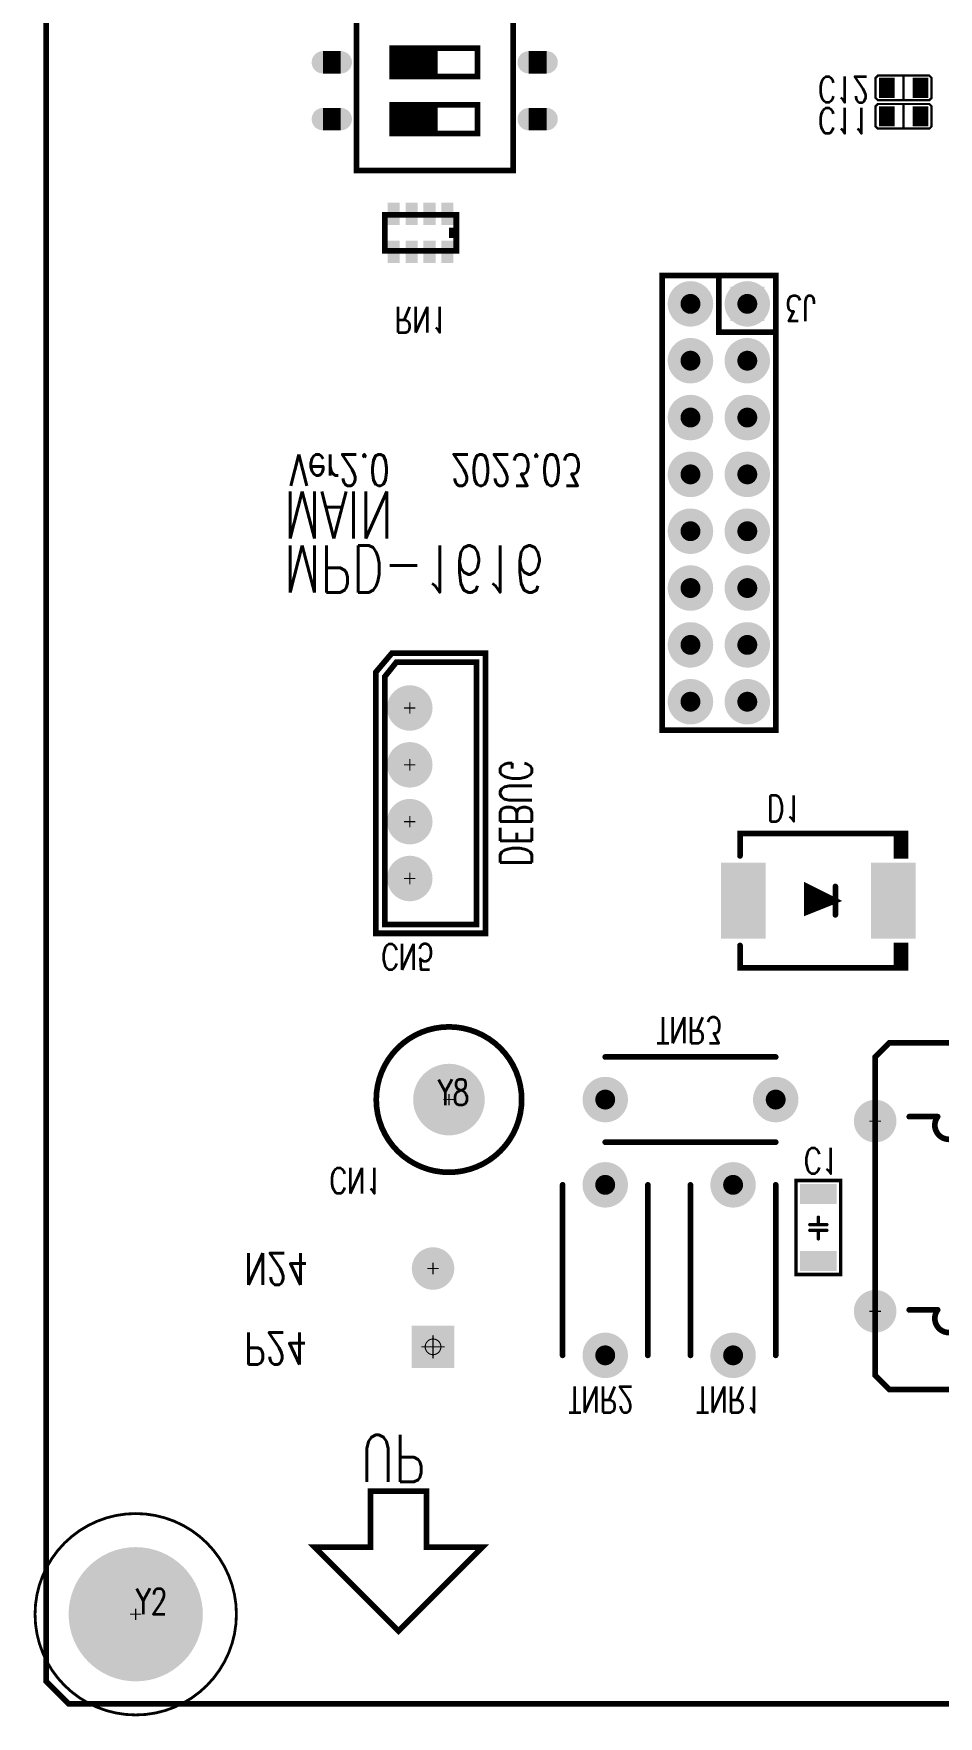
# Model space of a CAD drawing. Extents: x -19 to 79, y -28 to 90.
# Drawn here: x -18.6 to 21.9, y -27.6 to 47.6 of the extents above; entities that cross this region are included whole.
import ezdxf

# ---------------------------------------------------------------- set-up
doc = ezdxf.new("R2010")
doc.units = 0
for name, color, linetype in [('2D_LINE_26', 254, 'CONTINUOUS'), ('BOARD_OUTLINE_00', 254, 'CONTINUOUS'), ('COPPER_26', 254, 'CONTINUOUS'), ('COPPER_29', 146, 'CONTINUOUS'), ('DRIL_NPLTE_THRU_01', 3, 'CONTINUOUS'), ('DRIL_NPLTE_THRU_02', 1, 'CONTINUOUS'), ('DRIL_PLTE_THRU_01', 3, 'CONTINUOUS'), ('DRIL_PLTE_THRU_02', 1, 'CONTINUOUS'), ('DRIL_SYMBOL', 254, 'CONTINUOUS'), ('PADS_BOT', 16, 'CONTINUOUS'), ('PADS_INNER', 96, 'CONTINUOUS'), ('PADS_TOP', 96, 'CONTINUOUS'), ('PADS_XR_21', 176, 'CONTINUOUS'), ('PADS_XR_25', 253, 'CONTINUOUS'), ('PADS_XR_28', 130, 'CONTINUOUS'), ('PART_BOT_2DLINE_00', 130, 'CONTINUOUS'), ('PART_BOT_2DLINE_20', 2, 'CONTINUOUS'), ('PART_NAME_01', 254, 'CONTINUOUS'), ('PART_NAME_02', 130, 'CONTINUOUS'), ('PART_TOP_2DLINE_25', 6, 'CONTINUOUS'), ('TEXT_26', 254, 'CONTINUOUS'), ('TEXT_29', 146, 'CONTINUOUS')]:
    doc.layers.add(name, color=color, linetype=linetype)
doc.styles.add('W0$127', font='simplex', dxfattribs={"width": 0.75})
doc.styles.add('W0$254', font='simplex', dxfattribs={"width": 0.75})

# ---------------------------------------------------------------- blocks, each defined once
blk = doc.blocks.new('SMOOTH_0$254')
at = {"const_width": 0.127}
blk.add_lwpolyline([(-0.0635, 0, 1), (0.0635, 0, 1)], format="xyb", close=True, dxfattribs=at)
blk = doc.blocks.new('BOARD_28')
at = {"layer": 'BOARD_OUTLINE_00', "const_width": 0.254}
blk.add_lwpolyline([(0, 1), (1, 0), (95, 0), (96, 1), (96, 113), (95, 114), (1, 114), (0, 113)], close=True, dxfattribs=at)
at = {"layer": 'BOARD_OUTLINE_00'}
for p in [(0, 1), (1, 0)]:
    blk.add_blockref('SMOOTH_0$254', p, dxfattribs=at)
blk = doc.blocks.new('DRAWING_29')
at = {"layer": '2D_LINE_26', "const_width": 0.254}
blk.add_lwpolyline([(0, 0), (5.08, 0), (5.08, 20.32), (0, 20.32)], close=True, dxfattribs=at)
at = {"layer": '2D_LINE_26'}
for p in [(0, 20.32), (5.08, 20.32), (0, 0), (5.08, 0)]:
    blk.add_blockref('SMOOTH_0$254', p, dxfattribs=at)
blk = doc.blocks.new('DRAWING_34')
at = {"layer": '2D_LINE_26', "const_width": 0.254}
blk.add_lwpolyline([(0, 0), (0, -2.54), (2.54, -2.54)], dxfattribs=at)
at = {"layer": '2D_LINE_26'}
for p in [(0, 0), (0, -2.54), (2.54, -2.54)]:
    blk.add_blockref('SMOOTH_0$254', p, dxfattribs=at)
blk = doc.blocks.new('COPPER_42')
at = {"layer": 'COPPER_26', "const_width": 0.254}
blk.add_lwpolyline([(0, -2.5), (-2.5, -2.5), (-2.5, -5), (-5, -5), (-1.25, -8.75), (2.5, -5), (0, -5)], close=True, dxfattribs=at)
at = {"layer": 'COPPER_26'}
for p in [(-2.5, -2.5), (0, -2.5), (-5, -5), (-2.5, -5), (0, -5), (2.5, -5), (-1.25, -8.75)]:
    blk.add_blockref('SMOOTH_0$254', p, dxfattribs=at)
blk = doc.blocks.new('COPPER_43')
at = {"layer": 'COPPER_29', "const_width": 0.254}
blk.add_lwpolyline([(0, -2.5), (-2.5, -2.5), (-2.5, -5), (-5, -5), (-1.25, -8.75), (2.5, -5), (0, -5)], close=True, dxfattribs=at)
at = {"layer": 'COPPER_29'}
for p in [(-2.5, -2.5), (0, -2.5), (-5, -5), (-2.5, -5), (0, -5), (2.5, -5), (-1.25, -8.75)]:
    blk.add_blockref('SMOOTH_0$254', p, dxfattribs=at)
blk = doc.blocks.new('SMOOTH_0$1524')
at = {"const_width": 0.0762}
blk.add_lwpolyline([(-0.0381, 0, 1), (0.0381, 0, 1)], format="xyb", close=True, dxfattribs=at)
blk = doc.blocks.new('PART_BODY_BOT_1')
at = {"layer": 'PART_BOT_2DLINE_00', "const_width": 0.1524}
blk.add_lwpolyline([(-1, -2.1), (1, -2.1), (1, 2.1), (-1, 2.1)], close=True, dxfattribs=at)
for points in [[(-0.381, 0.127), (0.381, 0.127)], [(0, 0.508), (0, 0.127)], [(-0.381, -0.127), (0.381, -0.127)], [(0, -0.127), (0, -0.4572)]]:
    blk.add_lwpolyline(points, dxfattribs=at)
at = {"layer": 'PART_BOT_2DLINE_00'}
for p in [(-1, 2.1), (1, 2.1), (-0.381, 0.127), (0, 0.508), (0, 0.127), (0.381, 0.127), (-0.381, -0.127), (0, -0.127), (0, -0.4572), (0.381, -0.127), (-1, -2.1), (1, -2.1)]:
    blk.add_blockref('SMOOTH_0$1524', p, dxfattribs=at)
blk = doc.blocks.new('DRIL_HOLE_0')
blk.add_lwpolyline([(0, 0, 1), (0, 0, 1)], format="xyb", close=True)
blk = doc.blocks.new('PAD_0')
blk.add_lwpolyline([(0, 0, 1), (0, 0, 1)], format="xyb", close=True)
blk = doc.blocks.new('PAD_1')
at = {"const_width": 0.9}
blk.add_lwpolyline([(-0.82, 0), (0.82, 0)], dxfattribs=at)
blk = doc.blocks.new('STK_BOT_3')
at = {"layer": 'DRIL_PLTE_THRU_01'}
blk.add_blockref('DRIL_HOLE_0', (0, 0), dxfattribs=at)
at = {"layer": 'DRIL_PLTE_THRU_02'}
blk.add_blockref('DRIL_HOLE_0', (0, 0), dxfattribs=at)
at = {"layer": 'PADS_BOT'}
blk.add_blockref('PAD_1', (0, 0), dxfattribs=at)
at = {"layer": 'PADS_INNER'}
blk.add_blockref('PAD_0', (0, 0), dxfattribs=at)
at = {"layer": 'PADS_TOP'}
blk.add_blockref('PAD_0', (0, 0), dxfattribs=at)
blk = doc.blocks.new('SYM_BOT_2')
for name, p in [('STK_BOT_3', (0, 1.5)), ('PART_BODY_BOT_1', (0, 0)), ('STK_BOT_3', (0, -1.5))]:
    blk.add_blockref(name, p)
blk = doc.blocks.new('PART_BOT_0')
blk.add_blockref('SYM_BOT_2', (0, 0))
at = {"layer": 'PART_NAME_02', "style": 'W0$254', "width": 0.75}
blk.add_text('C1', height=1.1557, dxfattribs=at).set_placement((-0.635, -3.556))
blk = doc.blocks.new('SMOOTH_0$1')
at = {"const_width": 0.05}
blk.add_lwpolyline([(-0.025, 0, 1), (0.025, 0, 1)], format="xyb", close=True, dxfattribs=at)
blk = doc.blocks.new('PART_BODY_BOT_2')
at = {"layer": 'PART_BOT_2DLINE_00', "const_width": 0.1}
blk.add_lwpolyline([(-1.15, 0.55), (-1.25, 0.45), (-1.25, -0.45), (-1.15, -0.55), (1.15, -0.55), (1.25, -0.45), (1.25, 0.45), (1.15, 0.55)], close=True, dxfattribs=at)
blk.add_lwpolyline([(0, 0.55), (0, -0.55)], dxfattribs=at)
at = {"layer": 'PART_BOT_2DLINE_00'}
for p in [(-1.25, 0.45), (-1.15, 0.55), (0, 0.55), (1.15, 0.55), (1.25, 0.45), (-1.25, -0.45), (-1.15, -0.55), (0, -0.55), (1.15, -0.55), (1.25, -0.45)]:
    blk.add_blockref('SMOOTH_0$1', p, dxfattribs=at)
blk = doc.blocks.new('PAD_2')
at = {"const_width": 0.7}
blk.add_lwpolyline([(-0.45, 0), (0.45, 0)], dxfattribs=at)
blk = doc.blocks.new('STK_BOT_4')
at = {"layer": 'DRIL_PLTE_THRU_01'}
blk.add_blockref('DRIL_HOLE_0', (0, 0), dxfattribs=at)
at = {"layer": 'DRIL_PLTE_THRU_02'}
blk.add_blockref('DRIL_HOLE_0', (0, 0), dxfattribs=at)
at = {"layer": 'PADS_BOT', "rotation": 90}
blk.add_blockref('PAD_2', (0, 0), dxfattribs=at)
at = {"layer": 'PADS_INNER'}
blk.add_blockref('PAD_0', (0, 0), dxfattribs=at)
at = {"layer": 'PADS_TOP'}
blk.add_blockref('PAD_0', (0, 0), dxfattribs=at)
blk = doc.blocks.new('SYM_BOT_3')
for name, p in [('STK_BOT_4', (-0.750062, 0)), ('STK_BOT_4', (0.750062, 0)), ('PART_BODY_BOT_2', (0, 0))]:
    blk.add_blockref(name, p)
blk = doc.blocks.new('PART_BOT_2')
blk.add_blockref('SYM_BOT_3', (0, 0))
at = {"layer": 'PART_NAME_02', "style": 'W0$254', "width": 0.75}
blk.add_text('C11', height=1.1557, dxfattribs=at).set_placement((-3.81, -0.381))
blk = doc.blocks.new('PART_BOT_3')
blk.add_blockref('SYM_BOT_3', (0, 0))
at = {"layer": 'PART_NAME_02', "style": 'W0$254', "width": 0.75}
blk.add_text('C12', height=1.1557, dxfattribs=at).set_placement((-3.81, -0.508))
blk = doc.blocks.new('PART_BODY_BOT_5')
at = {"layer": 'PART_BOT_2DLINE_00', "const_width": 0.254}
for points in [[(-2.45, -3.38), (10.07, -3.38), (10.07, 1.52), (-1.6, 1.52), (-2.45, 0.8)], [(-2.05, -2.98), (9.67, -2.98), (9.67, 1.12), (-1.397, 1.12), (-2.05, 0.6)]]:
    blk.add_lwpolyline(points, close=True, dxfattribs=at)
at = {"layer": 'PART_BOT_2DLINE_00'}
for p in [(-1.6, 1.52), (10.07, 1.52), (-2.45, 0.8), (-1.397, 1.12), (9.67, 1.12), (-2.05, 0.6), (-2.05, -2.98), (9.67, -2.98), (-2.45, -3.38), (10.07, -3.38)]:
    blk.add_blockref('SMOOTH_0$254', p, dxfattribs=at)
blk = doc.blocks.new('DRIL_SYMBOL_1$016')
at = {"layer": 'DRIL_SYMBOL', "const_width": 0.0508}
for points in [[(-0.254, 0), (0.254, 0)], [(0, -0.254), (0, 0.254)]]:
    blk.add_lwpolyline(points, dxfattribs=at)
blk = doc.blocks.new('DRIL_HOLE_1$016')
at = {"const_width": 0.508}
blk.add_lwpolyline([(-0.254, 0, 1), (0.254, 0, 1)], format="xyb", close=True, dxfattribs=at)
blk.add_blockref('DRIL_SYMBOL_1$016', (0, 0))
blk = doc.blocks.new('PAD_6')
at = {"const_width": 1.016}
blk.add_lwpolyline([(0, -0.508, 1), (0, 0.508, 1)], format="xyb", close=True, dxfattribs=at)
blk = doc.blocks.new('PAD_7')
at = {"const_width": 0.8255}
blk.add_lwpolyline([(0, -0.41275, 1), (0, 0.41275, 1)], format="xyb", close=True, dxfattribs=at)
blk = doc.blocks.new('STK_BOT_10')
at = {"layer": 'DRIL_PLTE_THRU_01'}
blk.add_blockref('DRIL_HOLE_1$016', (0, 0), dxfattribs=at)
at = {"layer": 'DRIL_PLTE_THRU_02'}
blk.add_blockref('DRIL_HOLE_1$016', (0, 0), dxfattribs=at)
at = {"layer": 'PADS_BOT'}
blk.add_blockref('PAD_7', (0, 0), dxfattribs=at)
at = {"layer": 'PADS_INNER'}
blk.add_blockref('PAD_7', (0, 0), dxfattribs=at)
at = {"layer": 'PADS_TOP'}
blk.add_blockref('PAD_7', (0, 0), dxfattribs=at)
at = {"layer": 'PADS_XR_25'}
blk.add_blockref('PAD_6', (0, 0), dxfattribs=at)
blk = doc.blocks.new('SYM_BOT_6')
for name, p in [('PART_BODY_BOT_5', (0, 0)), ('STK_BOT_10', (0, 0)), ('STK_BOT_10', (2.54, 0)), ('STK_BOT_10', (5.08, 0)), ('STK_BOT_10', (7.62, 0))]:
    blk.add_blockref(name, p)
blk = doc.blocks.new('PART_BOT_13')
blk.add_blockref('SYM_BOT_6', (0, 0))
at = {"layer": 'PART_NAME_02', "style": 'W0$254', "width": 0.75}
blk.add_text('CN5', height=1.1557, rotation=270, dxfattribs=at).set_placement((10.541, 1.27))
blk = doc.blocks.new('PART_BODY_BOT_6')
at = {"layer": 'PART_BOT_2DLINE_00', "const_width": 0.254}
for points in [[(-3.5, 2), (-3.5, 3), (3.6, 3), (3.6, 2)], [(3.7, 3), (3.7, 2)], [(3.8, 3), (3.8, 2)], [(0.762, 0.635), (0.762, -0.635)], [(0.762, 0), (-0.508, 0.508), (-0.508, -0.635), (0.762, 0)], [(-0.508, 0.254), (0, 0.254)], [(0.635, 0), (-0.508, 0)], [(-0.508, -0.127), (0.381, -0.127)], [(-0.381, 0.127), (0.127, 0.127)], [(-0.381, -0.254), (0.127, -0.254)], [(-0.381, -0.381), (-0.254, -0.381)], [(-3.5, -2), (-3.5, -3), (3.7, -3), (3.7, -2)], [(3.6, -2), (3.6, -3)], [(3.8, -2), (3.8, -3)]]:
    blk.add_lwpolyline(points, dxfattribs=at)
for points in [[(3.5, 3), (3.9, 3), (3.9, 2), (3.5, 2)], [(3.5, -2), (3.9, -2), (3.9, -3), (3.5, -3)]]:
    blk.add_lwpolyline(points, close=True, dxfattribs=at)
at = {"layer": 'PART_BOT_2DLINE_00'}
for p in [(-3.5, 3), (3.5, 3), (3.6, 3), (3.7, 3), (3.8, 3), (3.9, 3), (-3.5, 2), (3.5, 2), (3.6, 2), (3.7, 2), (3.8, 2), (3.9, 2), (0.762, 0.635), (-0.508, 0.508), (-0.508, 0.254), (-0.508, 0), (-0.508, -0.127), (-0.381, 0.127), (0, 0.254), (0.127, 0.127), (0.381, -0.127), (0.635, 0), (0.762, 0), (0.762, 0), (-0.508, -0.635), (-0.381, -0.254), (-0.381, -0.381), (-0.254, -0.381), (0.127, -0.254), (0.762, -0.635), (-3.5, -2), (3.5, -2), (3.6, -2), (3.7, -2), (3.8, -2), (3.9, -2), (-3.5, -3), (3.5, -3), (3.6, -3), (3.7, -3), (3.8, -3), (3.9, -3)]:
    blk.add_blockref('SMOOTH_0$254', p, dxfattribs=at)
blk = doc.blocks.new('PAD_8')
at = {"const_width": 2}
blk.add_lwpolyline([(-1.7, 0), (1.7, 0)], dxfattribs=at)
blk = doc.blocks.new('STK_BOT_11')
at = {"layer": 'DRIL_PLTE_THRU_01'}
blk.add_blockref('DRIL_HOLE_0', (0, 0), dxfattribs=at)
at = {"layer": 'DRIL_PLTE_THRU_02'}
blk.add_blockref('DRIL_HOLE_0', (0, 0), dxfattribs=at)
at = {"layer": 'PADS_BOT', "rotation": 90}
blk.add_blockref('PAD_8', (0, 0), dxfattribs=at)
at = {"layer": 'PADS_INNER'}
blk.add_blockref('PAD_0', (0, 0), dxfattribs=at)
at = {"layer": 'PADS_TOP'}
blk.add_blockref('PAD_0', (0, 0), dxfattribs=at)
blk = doc.blocks.new('SYM_BOT_7')
for name, p in [('PART_BODY_BOT_6', (0, 0)), ('STK_BOT_11', (-3.35, 0)), ('STK_BOT_11', (3.35, 0))]:
    blk.add_blockref(name, p)
blk = doc.blocks.new('PART_BOT_14')
blk.add_blockref('SYM_BOT_7', (0, 0))
at = {"layer": 'PART_NAME_02', "style": 'W0$254', "width": 0.75}
blk.add_text('D1', height=1.1557, dxfattribs=at).set_placement((-2.286, -4.699))
blk = doc.blocks.new('PART_BODY_BOT_12')
at = {"layer": 'PART_BOT_2DLINE_00', "const_width": 0.254}
blk.add_lwpolyline([(0.635, 0), (0, 0.635), (0, 14.865), (0.635, 15.5), (7.865, 15.5), (8.5, 14.865), (8.5, 0.635), (7.865, 0)], close=True, dxfattribs=at)
for points in [[(2.794, 11.938, -1.999132), (3.81, 11.938)], [(3.81, 11.938, -1.999132), (4.826, 11.938)], [(4.826, 11.938, -1.999132), (5.842, 11.938)], [(2.794, 3.302, -1.999132), (3.81, 3.302)], [(3.81, 3.302, -1.999132), (4.826, 3.302)], [(4.826, 3.302, -1.999132), (5.842, 3.302)]]:
    blk.add_lwpolyline(points, format="xyb", dxfattribs=at)
for points in [[(1.524, 11.938), (2.794, 11.938)], [(7.112, 11.938), (5.842, 11.938)], [(1.524, 3.302), (2.794, 3.302)], [(7.112, 3.302), (5.842, 3.302)]]:
    blk.add_lwpolyline(points, dxfattribs=at)
at = {"layer": 'PART_BOT_2DLINE_00'}
for p in [(0.635, 15.5), (7.865, 15.5), (0, 14.865), (8.5, 14.865), (1.524, 11.938), (2.794, 11.938), (2.794, 11.938), (3.81, 11.938), (3.81, 11.938), (4.826, 11.938), (4.826, 11.938), (5.842, 11.938), (5.842, 11.938), (7.112, 11.938), (1.524, 3.302), (2.794, 3.302), (2.794, 3.302), (3.81, 3.302), (3.81, 3.302), (4.826, 3.302), (4.826, 3.302), (5.842, 3.302), (5.842, 3.302), (7.112, 3.302), (0, 0.635), (8.5, 0.635), (0.635, 0), (7.865, 0)]:
    blk.add_blockref('SMOOTH_0$254', p, dxfattribs=at)
blk = doc.blocks.new('DRIL_SYMBOL_1$2')
at = {"layer": 'DRIL_SYMBOL', "const_width": 0.0508}
for points in [[(-0.254, 0), (0.254, 0)], [(0, -0.254), (0, 0.254)]]:
    blk.add_lwpolyline(points, dxfattribs=at)
blk = doc.blocks.new('DRIL_HOLE_1$2')
at = {"const_width": 0.6}
blk.add_lwpolyline([(-0.3, 0, 1), (0.3, 0, 1)], format="xyb", close=True, dxfattribs=at)
blk.add_blockref('DRIL_SYMBOL_1$2', (0, 0))
blk = doc.blocks.new('PAD_14')
at = {"const_width": 0.9525}
blk.add_lwpolyline([(0, -0.47625, 1), (0, 0.47625, 1)], format="xyb", close=True, dxfattribs=at)
blk = doc.blocks.new('STK_BOT_18')
at = {"layer": 'DRIL_PLTE_THRU_01'}
blk.add_blockref('DRIL_HOLE_1$2', (0, 0), dxfattribs=at)
at = {"layer": 'DRIL_PLTE_THRU_02'}
blk.add_blockref('DRIL_HOLE_1$2', (0, 0), dxfattribs=at)
at = {"layer": 'PADS_BOT'}
blk.add_blockref('PAD_14', (0, 0), dxfattribs=at)
at = {"layer": 'PADS_INNER'}
blk.add_blockref('PAD_14', (0, 0), dxfattribs=at)
at = {"layer": 'PADS_TOP'}
blk.add_blockref('PAD_14', (0, 0), dxfattribs=at)
blk = doc.blocks.new('SYM_BOT_13')
for name, p in [('PART_BODY_BOT_12', (0, 0)), ('STK_BOT_18', (0, 12)), ('STK_BOT_18', (8.5, 12)), ('STK_BOT_18', (0, 3.5)), ('STK_BOT_18', (8.5, 3.5))]:
    blk.add_blockref(name, p)
blk = doc.blocks.new('PART_BOT_20')
blk.add_blockref('SYM_BOT_13', (0, 0))
at = {"layer": 'PART_NAME_02', "style": 'W0$254', "width": 0.75}
blk.add_text('L2', height=1.1557, dxfattribs=at).set_placement((6.096, -1.778))
blk = doc.blocks.new('PART_BODY_BOT_16')
at = {"layer": 'PART_BOT_2DLINE_00', "const_width": 0.254}
blk.add_lwpolyline([(-1.6, -0.8), (-1.6, -0.1), (-1.4, -0.1), (-1.4, 0.1), (-1.6, 0.1), (-1.6, 0.8), (1.6, 0.8), (1.6, -0.8)], close=True, dxfattribs=at)
at = {"layer": 'PART_BOT_2DLINE_00'}
for p in [(-1.6, 0.8), (1.6, 0.8), (-1.6, 0.1), (-1.6, -0.1), (-1.4, 0.1), (-1.4, -0.1), (-1.6, -0.8), (1.6, -0.8)]:
    blk.add_blockref('SMOOTH_0$254', p, dxfattribs=at)
blk = doc.blocks.new('PAD_15')
at = {"const_width": 0.54}
blk.add_lwpolyline([(-0.5, 0), (0.5, 0)], dxfattribs=at)
blk = doc.blocks.new('STK_BOT_19')
at = {"layer": 'DRIL_NPLTE_THRU_01'}
blk.add_blockref('DRIL_HOLE_0', (0, 0), dxfattribs=at)
at = {"layer": 'DRIL_NPLTE_THRU_02'}
blk.add_blockref('DRIL_HOLE_0', (0, 0), dxfattribs=at)
at = {"layer": 'PADS_BOT', "rotation": 90}
blk.add_blockref('PAD_15', (0, 0), dxfattribs=at)
at = {"layer": 'PADS_INNER'}
blk.add_blockref('PAD_0', (0, 0), dxfattribs=at)
at = {"layer": 'PADS_TOP'}
blk.add_blockref('PAD_0', (0, 0), dxfattribs=at)
blk = doc.blocks.new('SYM_BOT_17')
for name, p in [('STK_BOT_19', (-1.2, 0.85)), ('STK_BOT_19', (-0.4, 0.85)), ('STK_BOT_19', (0.4, 0.85)), ('STK_BOT_19', (1.2, 0.85)), ('PART_BODY_BOT_16', (0, 0)), ('STK_BOT_19', (-1.2, -0.85)), ('STK_BOT_19', (-0.4, -0.85)), ('STK_BOT_19', (0.4, -0.85)), ('STK_BOT_19', (1.2, -0.85))]:
    blk.add_blockref(name, p)
blk = doc.blocks.new('PART_BOT_64')
blk.add_blockref('SYM_BOT_17', (0, 0))
at = {"layer": 'PART_NAME_02', "style": 'W0$254', "width": 0.75}
blk.add_text('RN1', height=1.1557, rotation=180, dxfattribs=at).set_placement((1.143, -3.302))
blk = doc.blocks.new('PART_BODY_BOT_17')
at = {"layer": 'PART_BOT_2DLINE_00', "const_width": 0.254}
blk.add_lwpolyline([(-3.5, -6.1), (3.5, -6.1), (3.5, 6.1), (-3.5, 6.1)], close=True, dxfattribs=at)
for points in [[(-1.905, 4.445), (1.905, 4.445), (1.905, 3.175), (-1.905, 3.175), (-1.905, 4.445), (0, 4.445), (0, 3.175)], [(-1.651, 4.318), (-0.127, 4.318), (-0.127, 3.302), (-1.778, 3.302), (-1.778, 4.318)], [(-1.651, 4.191), (-1.651, 3.429)], [(-1.524, 4.191), (-0.381, 4.191), (-0.381, 3.429), (-1.524, 3.429), (-1.524, 4.064), (-0.508, 4.064), (-0.508, 3.556), (-1.397, 3.556), (-1.397, 3.937), (-0.635, 3.937), (-0.635, 3.683), (-1.27, 3.683), (-1.27, 3.81), (-0.762, 3.81)], [(-1.905, 1.905), (1.905, 1.905), (1.905, 0.635), (-1.905, 0.635), (-1.905, 1.905), (0, 1.905), (0, 0.635)], [(-1.651, 1.778), (-0.127, 1.778), (-0.127, 0.762), (-1.778, 0.762), (-1.778, 1.778)], [(-1.651, 1.651), (-1.651, 0.889)], [(-1.524, 1.651), (-0.381, 1.651), (-0.381, 0.889), (-1.524, 0.889), (-1.524, 1.524), (-0.508, 1.524), (-0.508, 1.016), (-1.397, 1.016), (-1.397, 1.397), (-0.635, 1.397), (-0.635, 1.143), (-1.27, 1.143), (-1.27, 1.27), (-0.762, 1.27)], [(-1.905, -0.635), (1.905, -0.635), (1.905, -1.905), (-1.905, -1.905), (-1.905, -0.635), (0, -0.635), (0, -1.905)], [(-1.651, -0.762), (-0.127, -0.762), (-0.127, -1.778), (-1.778, -1.778), (-1.778, -0.762)], [(-1.651, -0.889), (-1.651, -1.651)], [(-1.524, -0.889), (-0.381, -0.889), (-0.381, -1.651), (-1.524, -1.651), (-1.524, -1.016), (-0.508, -1.016), (-0.508, -1.524), (-1.397, -1.524), (-1.397, -1.143), (-0.635, -1.143), (-0.635, -1.397), (-1.27, -1.397), (-1.27, -1.27), (-0.762, -1.27)], [(-1.905, -3.175), (1.905, -3.175), (1.905, -4.445), (-1.905, -4.445), (-1.905, -3.175), (0, -3.175), (0, -4.445)], [(-1.651, -3.302), (-0.127, -3.302), (-0.127, -4.318), (-1.778, -4.318), (-1.778, -3.302)], [(-1.651, -3.429), (-1.651, -4.191)], [(-1.524, -3.429), (-0.381, -3.429), (-0.381, -4.191), (-1.524, -4.191), (-1.524, -3.556), (-0.508, -3.556), (-0.508, -4.064), (-1.397, -4.064), (-1.397, -3.683), (-0.635, -3.683), (-0.635, -3.937), (-1.27, -3.937), (-1.27, -3.81), (-0.762, -3.81)]]:
    blk.add_lwpolyline(points, dxfattribs=at)
at = {"layer": 'PART_BOT_2DLINE_00'}
for p in [(-3.5, 6.1), (3.5, 6.1), (-1.905, 4.445), (-1.905, 4.445), (0, 4.445), (1.905, 4.445), (-1.778, 4.318), (-1.651, 4.318), (-1.651, 4.191), (-1.524, 4.191), (-1.524, 4.064), (-1.397, 3.937), (-1.27, 3.81), (-1.27, 3.683), (-0.762, 3.81), (-0.635, 3.937), (-0.635, 3.683), (-0.508, 4.064), (-0.381, 4.191), (-0.127, 4.318), (-1.905, 3.175), (-1.778, 3.302), (-1.651, 3.429), (-1.524, 3.429), (-1.397, 3.556), (-0.508, 3.556), (-0.381, 3.429), (-0.127, 3.302), (0, 3.175), (1.905, 3.175), (-1.905, 1.905), (-1.905, 1.905), (-1.778, 1.778), (-1.651, 1.778), (-1.651, 1.651), (-1.524, 1.651), (-1.524, 1.524), (-1.397, 1.397), (-0.635, 1.397), (-0.508, 1.524), (-0.381, 1.651), (-0.127, 1.778), (0, 1.905), (1.905, 1.905), (-1.905, 0.635), (-1.778, 0.762), (-1.651, 0.889), (-1.524, 0.889), (-1.397, 1.016), (-1.27, 1.27), (-1.27, 1.143), (-0.762, 1.27), (-0.635, 1.143), (-0.508, 1.016), (-0.381, 0.889), (-0.127, 0.762), (0, 0.635), (1.905, 0.635), (-1.905, -0.635), (-1.905, -0.635), (-1.778, -0.762), (-1.651, -0.762), (-0.127, -0.762), (0, -0.635), (1.905, -0.635), (-1.651, -0.889), (-1.524, -0.889), (-1.524, -1.016), (-1.397, -1.143), (-1.397, -1.524), (-1.27, -1.27), (-1.27, -1.397), (-0.762, -1.27), (-0.635, -1.143), (-0.635, -1.397), (-0.508, -1.016), (-0.508, -1.524), (-0.381, -0.889), (-1.905, -1.905), (-1.778, -1.778), (-1.651, -1.651), (-1.524, -1.651), (-0.381, -1.651), (-0.127, -1.778), (0, -1.905), (1.905, -1.905), (-1.905, -3.175), (-1.905, -3.175), (-1.778, -3.302), (-1.651, -3.302), (-1.651, -3.429), (-1.524, -3.429), (-1.524, -3.556), (-1.397, -3.683), (-1.27, -3.81), (-0.762, -3.81), (-0.635, -3.683), (-0.508, -3.556), (-0.381, -3.429), (-0.127, -3.302), (0, -3.175), (1.905, -3.175), (-1.905, -4.445), (-1.778, -4.318), (-1.651, -4.191), (-1.524, -4.191), (-1.397, -4.064), (-1.27, -3.937), (-0.635, -3.937), (-0.508, -4.064), (-0.381, -4.191), (-0.127, -4.318), (0, -4.445), (1.905, -4.445), (-3.5, -6.1), (3.5, -6.1)]:
    blk.add_blockref('SMOOTH_0$254', p, dxfattribs=at)
blk = doc.blocks.new('PAD_16')
at = {"const_width": 0.5}
blk.add_lwpolyline([(-0.4, -0.25), (0.4, -0.25, 1), (0.4, 0.25), (-0.4, 0.25, 1)], format="xyb", close=True, dxfattribs=at)
blk = doc.blocks.new('PAD_17')
blk.add_lwpolyline([(0, 0), (0, 0)])
blk = doc.blocks.new('STK_BOT_22')
at = {"layer": 'DRIL_NPLTE_THRU_01'}
blk.add_blockref('DRIL_HOLE_0', (0, 0), dxfattribs=at)
at = {"layer": 'DRIL_NPLTE_THRU_02'}
blk.add_blockref('DRIL_HOLE_0', (0, 0), dxfattribs=at)
at = {"layer": 'PADS_BOT'}
blk.add_blockref('PAD_16', (0, 0), dxfattribs=at)
at = {"layer": 'PADS_INNER'}
blk.add_blockref('PAD_0', (0, 0), dxfattribs=at)
at = {"layer": 'PADS_TOP'}
blk.add_blockref('PAD_17', (0, 0), dxfattribs=at)
at = {"layer": 'PADS_XR_25'}
blk.add_blockref('PAD_0', (0, 0), dxfattribs=at)
blk = doc.blocks.new('STK_BOT_21')
at = {"layer": 'DRIL_NPLTE_THRU_01'}
blk.add_blockref('DRIL_HOLE_0', (0, 0), dxfattribs=at)
at = {"layer": 'DRIL_NPLTE_THRU_02'}
blk.add_blockref('DRIL_HOLE_0', (0, 0), dxfattribs=at)
at = {"layer": 'PADS_BOT'}
blk.add_blockref('PAD_16', (0, 0), dxfattribs=at)
at = {"layer": 'PADS_INNER'}
blk.add_blockref('PAD_0', (0, 0), dxfattribs=at)
at = {"layer": 'PADS_TOP'}
blk.add_blockref('PAD_0', (0, 0), dxfattribs=at)
at = {"layer": 'PADS_XR_25'}
blk.add_blockref('PAD_0', (0, 0), dxfattribs=at)
blk = doc.blocks.new('SYM_BOT_18')
for name, p in [('PART_BODY_BOT_17', (0, 0)), ('STK_BOT_22', (-4.6, 3.81)), ('STK_BOT_21', (4.6, 3.81)), ('STK_BOT_21', (-4.6, 1.27)), ('STK_BOT_21', (4.6, 1.27)), ('STK_BOT_21', (-4.6, -1.27)), ('STK_BOT_21', (4.6, -1.27)), ('STK_BOT_21', (-4.6, -3.81)), ('STK_BOT_21', (4.6, -3.81))]:
    blk.add_blockref(name, p)
blk = doc.blocks.new('PART_BOT_65')
blk.add_blockref('SYM_BOT_18', (0, 0))
at = {"layer": 'PART_NAME_02', "style": 'W0$254', "width": 0.75}
blk.add_text('SW2', height=1.1557, dxfattribs=at).set_placement((0.889, -7.62))
blk = doc.blocks.new('PART_BODY_BOT_18')
at = {"layer": 'PART_BOT_2DLINE_00', "const_width": 0.254}
for points in [[(7.62, 1.905), (0, 1.905)], [(0, -1.905), (7.62, -1.905)]]:
    blk.add_lwpolyline(points, dxfattribs=at)
at = {"layer": 'PART_BOT_2DLINE_00'}
for p in [(0, 1.905), (7.62, 1.905), (0, -1.905), (7.62, -1.905)]:
    blk.add_blockref('SMOOTH_0$254', p, dxfattribs=at)
blk = doc.blocks.new('DRIL_SYMBOL_0$889')
at = {"layer": 'DRIL_SYMBOL', "const_width": 0.0508}
for points in [[(-0.254, 0), (0.254, 0)], [(0, -0.254), (0, 0.254)]]:
    blk.add_lwpolyline(points, dxfattribs=at)
blk = doc.blocks.new('DRIL_HOLE_0$889')
at = {"const_width": 0.4445}
blk.add_lwpolyline([(-0.22225, 0, 1), (0.22225, 0, 1)], format="xyb", close=True, dxfattribs=at)
blk.add_blockref('DRIL_SYMBOL_0$889', (0, 0))
blk = doc.blocks.new('STK_BOT_23')
at = {"layer": 'DRIL_PLTE_THRU_01'}
blk.add_blockref('DRIL_HOLE_0$889', (0, 0), dxfattribs=at)
at = {"layer": 'DRIL_PLTE_THRU_02'}
blk.add_blockref('DRIL_HOLE_0$889', (0, 0), dxfattribs=at)
at = {"layer": 'PADS_BOT'}
blk.add_blockref('PAD_6', (0, 0), dxfattribs=at)
at = {"layer": 'PADS_INNER'}
blk.add_blockref('PAD_6', (0, 0), dxfattribs=at)
at = {"layer": 'PADS_TOP'}
blk.add_blockref('PAD_6', (0, 0), dxfattribs=at)
at = {"layer": 'PADS_XR_25'}
blk.add_blockref('PAD_6', (0, 0), dxfattribs=at)
blk = doc.blocks.new('SYM_BOT_19')
for name, p in [('PART_BODY_BOT_18', (0, 0)), ('STK_BOT_23', (0, 0)), ('STK_BOT_23', (7.62, 0))]:
    blk.add_blockref(name, p)
blk = doc.blocks.new('PART_BOT_66')
blk.add_blockref('SYM_BOT_19', (0, 0))
at = {"layer": 'PART_NAME_02', "style": 'W0$254', "width": 0.75}
blk.add_text('TNR1', height=1.1557, rotation=270, dxfattribs=at).set_placement((9.017, 1.651))
blk = doc.blocks.new('PART_BOT_67')
blk.add_blockref('SYM_BOT_19', (0, 0))
at = {"layer": 'PART_NAME_02', "style": 'W0$254', "width": 0.75}
blk.add_text('TNR2', height=1.1557, rotation=270, dxfattribs=at).set_placement((9.017, 1.651))
blk = doc.blocks.new('PART_BOT_68')
blk.add_blockref('SYM_BOT_19', (0, 0))
at = {"layer": 'PART_NAME_02', "style": 'W0$254', "width": 0.75}
blk.add_text('TNR3', height=1.1557, dxfattribs=at).set_placement((2.286, -3.683))
blk = doc.blocks.new('PART_BODY_TOP_25')
at = {"layer": 'PART_TOP_2DLINE_25', "const_width": 0.125}
blk.add_lwpolyline([(4.5, 0, 1), (-4.5, 0, 1)], format="xyb", close=True, dxfattribs=at)
blk = doc.blocks.new('DRIL_SYMBOL_4$2')
at = {"layer": 'DRIL_SYMBOL', "const_width": 0.0508}
for points in [[(-0.254, 0), (0.254, 0)], [(0, -0.254), (0, 0.254)]]:
    blk.add_lwpolyline(points, dxfattribs=at)
blk = doc.blocks.new('DRIL_HOLE_4$2')
at = {"const_width": 2.1}
blk.add_lwpolyline([(-1.05, 0, 1), (1.05, 0, 1)], format="xyb", close=True, dxfattribs=at)
blk.add_blockref('DRIL_SYMBOL_4$2', (0, 0))
blk = doc.blocks.new('PAD_23')
at = {"const_width": 3}
blk.add_lwpolyline([(0, -1.5, 1), (0, 1.5, 1)], format="xyb", close=True, dxfattribs=at)
blk = doc.blocks.new('STK_TOP_33')
at = {"layer": 'DRIL_PLTE_THRU_01'}
blk.add_blockref('DRIL_HOLE_4$2', (0, 0), dxfattribs=at)
at = {"layer": 'DRIL_PLTE_THRU_02'}
blk.add_blockref('DRIL_HOLE_4$2', (0, 0), dxfattribs=at)
at = {"layer": 'PADS_BOT'}
blk.add_blockref('PAD_23', (0, 0), dxfattribs=at)
at = {"layer": 'PADS_INNER'}
blk.add_blockref('PAD_23', (0, 0), dxfattribs=at)
at = {"layer": 'PADS_TOP'}
blk.add_blockref('PAD_23', (0, 0), dxfattribs=at)
blk = doc.blocks.new('SYM_TOP_25')
for name in ['PART_BODY_TOP_25', 'STK_TOP_33']:
    blk.add_blockref(name, (0, 0))
blk = doc.blocks.new('PART_TOP_82')
blk.add_blockref('SYM_TOP_25', (0, 0))
at = {"layer": 'PART_NAME_01', "style": 'W0$254', "width": 0.75}
blk.add_text('Y2', height=1.1557, dxfattribs=at).set_placement((0, 0))
blk = doc.blocks.new('PART_BODY_TOP_26')
at = {"layer": 'PART_TOP_2DLINE_25', "const_width": 0.254}
blk.add_lwpolyline([(3.25, 0, 1), (-3.25, 0, 1)], format="xyb", close=True, dxfattribs=at)
blk = doc.blocks.new('DRIL_SYMBOL_3$2')
at = {"layer": 'DRIL_SYMBOL', "const_width": 0.0508}
for points in [[(-0.254, 0), (0.254, 0)], [(0, -0.254), (0, 0.254)]]:
    blk.add_lwpolyline(points, dxfattribs=at)
blk = doc.blocks.new('DRIL_HOLE_3$2')
at = {"const_width": 1.6}
blk.add_lwpolyline([(-0.8, 0, 1), (0.8, 0, 1)], format="xyb", close=True, dxfattribs=at)
blk.add_blockref('DRIL_SYMBOL_3$2', (0, 0))
blk = doc.blocks.new('PAD_13')
at = {"const_width": 0.762}
blk.add_lwpolyline([(0, -0.381, 1), (0, 0.381, 1)], format="xyb", close=True, dxfattribs=at)
blk = doc.blocks.new('STK_TOP_34')
at = {"layer": 'DRIL_NPLTE_THRU_01'}
blk.add_blockref('DRIL_HOLE_3$2', (0, 0), dxfattribs=at)
at = {"layer": 'DRIL_NPLTE_THRU_02'}
blk.add_blockref('DRIL_HOLE_3$2', (0, 0), dxfattribs=at)
at = {"layer": 'PADS_BOT'}
blk.add_blockref('PAD_13', (0, 0), dxfattribs=at)
at = {"layer": 'PADS_INNER'}
blk.add_blockref('PAD_13', (0, 0), dxfattribs=at)
at = {"layer": 'PADS_TOP'}
blk.add_blockref('PAD_13', (0, 0), dxfattribs=at)
at = {"layer": 'PADS_XR_25'}
blk.add_blockref('PAD_6', (0, 0), dxfattribs=at)
blk = doc.blocks.new('SYM_TOP_26')
for name in ['PART_BODY_TOP_26', 'STK_TOP_34']:
    blk.add_blockref(name, (0, 0))
blk = doc.blocks.new('PART_TOP_88')
blk.add_blockref('SYM_TOP_26', (0, 0))
at = {"layer": 'PART_NAME_01', "style": 'W0$254', "width": 0.75}
blk.add_text('Y8', height=1.1557, dxfattribs=at).set_placement((-0.508, -0.254))
blk = doc.blocks.new('PART_BODY_BOT_27')
at = {"layer": 'PART_BOT_2DLINE_00', "const_width": 0.254}
blk.add_lwpolyline([(-1.27, 1.27), (3.81, 1.27), (3.81, -19.05), (-1.27, -19.05)], close=True, dxfattribs=at)
blk.add_lwpolyline([(-1.27, -1.27), (1.27, -1.27), (1.27, 1.27)], dxfattribs=at)
at = {"layer": 'PART_BOT_2DLINE_00'}
for p in [(-1.27, 1.27), (1.27, 1.27), (3.81, 1.27), (-1.27, -1.27), (1.27, -1.27), (-1.27, -19.05), (3.81, -19.05)]:
    blk.add_blockref('SMOOTH_0$254', p, dxfattribs=at)
blk = doc.blocks.new('PAD_12')
at = {"const_width": 1.524}
blk.add_lwpolyline([(-0.762, 0), (0.762, 0)], dxfattribs=at)
blk = doc.blocks.new('STK_BOT_16')
at = {"layer": 'DRIL_PLTE_THRU_01'}
blk.add_blockref('DRIL_HOLE_0$889', (0, 0), dxfattribs=at)
at = {"layer": 'DRIL_PLTE_THRU_02'}
blk.add_blockref('DRIL_HOLE_0$889', (0, 0), dxfattribs=at)
at = {"layer": 'PADS_BOT'}
blk.add_blockref('PAD_12', (0, 0), dxfattribs=at)
at = {"layer": 'PADS_INNER'}
blk.add_blockref('PAD_12', (0, 0), dxfattribs=at)
at = {"layer": 'PADS_TOP'}
blk.add_blockref('PAD_12', (0, 0), dxfattribs=at)
at = {"layer": 'PADS_XR_25'}
blk.add_blockref('PAD_6', (0, 0), dxfattribs=at)
blk = doc.blocks.new('STK_BOT_15')
at = {"layer": 'DRIL_PLTE_THRU_01'}
blk.add_blockref('DRIL_HOLE_0$889', (0, 0), dxfattribs=at)
at = {"layer": 'DRIL_PLTE_THRU_02'}
blk.add_blockref('DRIL_HOLE_0$889', (0, 0), dxfattribs=at)
at = {"layer": 'PADS_BOT'}
blk.add_blockref('PAD_13', (0, 0), dxfattribs=at)
at = {"layer": 'PADS_INNER'}
blk.add_blockref('PAD_13', (0, 0), dxfattribs=at)
at = {"layer": 'PADS_TOP'}
blk.add_blockref('PAD_13', (0, 0), dxfattribs=at)
at = {"layer": 'PADS_XR_25'}
blk.add_blockref('PAD_6', (0, 0), dxfattribs=at)
blk = doc.blocks.new('SYM_BOT_27')
for name, p in [('STK_BOT_16', (0, 0)), ('PART_BODY_BOT_27', (0, 0)), ('STK_BOT_15', (2.54, 0)), ('STK_BOT_15', (0, -2.54)), ('STK_BOT_15', (2.54, -2.54)), ('STK_BOT_15', (0, -5.08)), ('STK_BOT_15', (2.54, -5.08)), ('STK_BOT_15', (0, -7.62)), ('STK_BOT_15', (2.54, -7.62)), ('STK_BOT_15', (0, -10.16)), ('STK_BOT_15', (2.54, -10.16)), ('STK_BOT_15', (0, -12.7)), ('STK_BOT_15', (2.54, -12.7)), ('STK_BOT_15', (0, -15.24)), ('STK_BOT_15', (2.54, -15.24)), ('STK_BOT_15', (0, -17.78)), ('STK_BOT_15', (2.54, -17.78))]:
    blk.add_blockref(name, p)
blk = doc.blocks.new('PART_BOT_90')
blk.add_blockref('SYM_BOT_27', (0, 0))
blk = doc.blocks.new('SMOOTH_0$05')
at = {"const_width": 0.025}
blk.add_lwpolyline([(-0.0125, 0, 1), (0.0125, 0, 1)], format="xyb", close=True, dxfattribs=at)
blk = doc.blocks.new('PART_BODY_BOT_53')
at = {"layer": 'PART_BOT_2DLINE_20', "const_width": 0.05}
for points in [[(-0.5, 0), (0.5, 0)], [(0, -0.5), (0, 0.5)]]:
    blk.add_lwpolyline(points, dxfattribs=at)
blk.add_lwpolyline([(-0.35, 0, 1), (0.35, 0, 1)], format="xyb", close=True, dxfattribs=at)
at = {"layer": 'PART_BOT_2DLINE_20'}
for p in [(-0.5, 0), (0, 0.5), (0.5, 0), (0, -0.5)]:
    blk.add_blockref('SMOOTH_0$05', p, dxfattribs=at)
blk = doc.blocks.new('PAD_28')
at = {"const_width": 1.9}
blk.add_lwpolyline([(-0.95, 0), (0.95, 0)], dxfattribs=at)
blk = doc.blocks.new('PAD_29')
at = {"const_width": 0.95}
blk.add_lwpolyline([(0, -0.475, 1), (0, 0.475, 1)], format="xyb", close=True, dxfattribs=at)
blk = doc.blocks.new('STK_BOT_71')
at = {"layer": 'DRIL_PLTE_THRU_01'}
blk.add_blockref('DRIL_HOLE_1$2', (0, 0), dxfattribs=at)
at = {"layer": 'DRIL_PLTE_THRU_02'}
blk.add_blockref('DRIL_HOLE_1$2', (0, 0), dxfattribs=at)
at = {"layer": 'PADS_BOT'}
blk.add_blockref('PAD_28', (0, 0), dxfattribs=at)
at = {"layer": 'PADS_INNER'}
blk.add_blockref('PAD_29', (0, 0), dxfattribs=at)
at = {"layer": 'PADS_TOP'}
blk.add_blockref('PAD_28', (0, 0), dxfattribs=at)
at = {"layer": 'PADS_XR_21'}
blk.add_blockref('PAD_28', (0, 0), dxfattribs=at)
at = {"layer": 'PADS_XR_28'}
blk.add_blockref('PAD_28', (0, 0), dxfattribs=at)
blk = doc.blocks.new('STK_BOT_70')
at = {"layer": 'DRIL_PLTE_THRU_01'}
blk.add_blockref('DRIL_HOLE_1$2', (0, 0), dxfattribs=at)
at = {"layer": 'DRIL_PLTE_THRU_02'}
blk.add_blockref('DRIL_HOLE_1$2', (0, 0), dxfattribs=at)
at = {"layer": 'PADS_BOT'}
blk.add_blockref('PAD_29', (0, 0), dxfattribs=at)
at = {"layer": 'PADS_INNER'}
blk.add_blockref('PAD_29', (0, 0), dxfattribs=at)
at = {"layer": 'PADS_TOP'}
blk.add_blockref('PAD_29', (0, 0), dxfattribs=at)
at = {"layer": 'PADS_XR_21'}
blk.add_blockref('PAD_29', (0, 0), dxfattribs=at)
at = {"layer": 'PADS_XR_28'}
blk.add_blockref('PAD_29', (0, 0), dxfattribs=at)
blk = doc.blocks.new('SYM_BOT_35')
for name, p in [('STK_BOT_71', (0, 0)), ('STK_BOT_70', (3.5, 0)), ('PART_BODY_BOT_53', (0, 0))]:
    blk.add_blockref(name, p)
blk = doc.blocks.new('PART_BOT_104')
blk.add_blockref('SYM_BOT_35', (0, 0))
at = {"layer": 'PART_NAME_02', "style": 'W0$127', "width": 0.75}
blk.add_text('CN1', height=1.1557, rotation=90, dxfattribs=at).set_placement((8.001, -4.623))

msp = doc.modelspace()

# ---------------------------------------------------------------- block references
for name, p in [('BOARD_28', (-18, -27)), ('DRAWING_29', (9.525, 16.51)), ('DRAWING_34', (12.065, 36.83)), ('PART_TOP_88', (0, 0)), ('COPPER_42', (-1, -15)), ('COPPER_43', (-1, -15)), ('PART_TOP_82', (-14, -23))]:
    msp.add_blockref(name, p)
at = {"xscale": -1}
for name, p, rotation in [('PART_BOT_65', (-0.635, 47.625), -180), ('PART_BOT_3', (20.32, 45.212), -180), ('PART_BOT_2', (20.32, 43.942), -180), ('PART_BOT_13', (-1.75, 17.5), -270), ('PART_BOT_14', (16.51, 8.89), -180), ('PART_BOT_20', (19.05, 2.54), -180), ('PART_BOT_68', (6.985, 0), -180), ('PART_BOT_0', (16.51, -5.715), -180), ('PART_BOT_67', (6.985, -3.81), -270), ('PART_BOT_66', (12.7, -3.81), -270), ('PART_BOT_104', (-0.711, -11.049), -90)]:
    msp.add_blockref(name, p, dxfattribs=dict(at, rotation=rotation))
for name, p in [('PART_BOT_64', (-1.27, 38.735)), ('PART_BOT_90', (13.335, 35.56))]:
    msp.add_blockref(name, p, dxfattribs=at)

# ---------------------------------------------------------------- texts
at = {"layer": 'TEXT_26', "style": 'W0$254', "width": 0.75}
msp.add_text('J3', height=1.1557, rotation=180, dxfattribs=at).set_placement((16.383, 35.941))
at = {"layer": 'TEXT_29', "style": 'W0$254', "text_generation_flag": 2, "width": 0.75}
for s, height, rotation, p in [('Ver2.0   2023.03', 1.4, 180, (-7.112, 28.829)), ('MAIN', 2.1, 180, (-7.366, 27.178)), ('MPD-1616', 2.1, 180, (-7.366, 24.765)), ('DEBUG', 1.4224, 270, (2.286, 10.414)), ('N24', 1.4224, 180, (-9.144, -6.858)), ('P24', 1.4224, 180, (-9.144, -10.414)), ('UP', 2.1, 180, (-3.937, -14.986))]:
    msp.add_text(s, height=height, rotation=rotation, dxfattribs=at).set_placement(p)

doc.saveas('drawing.dxf')
